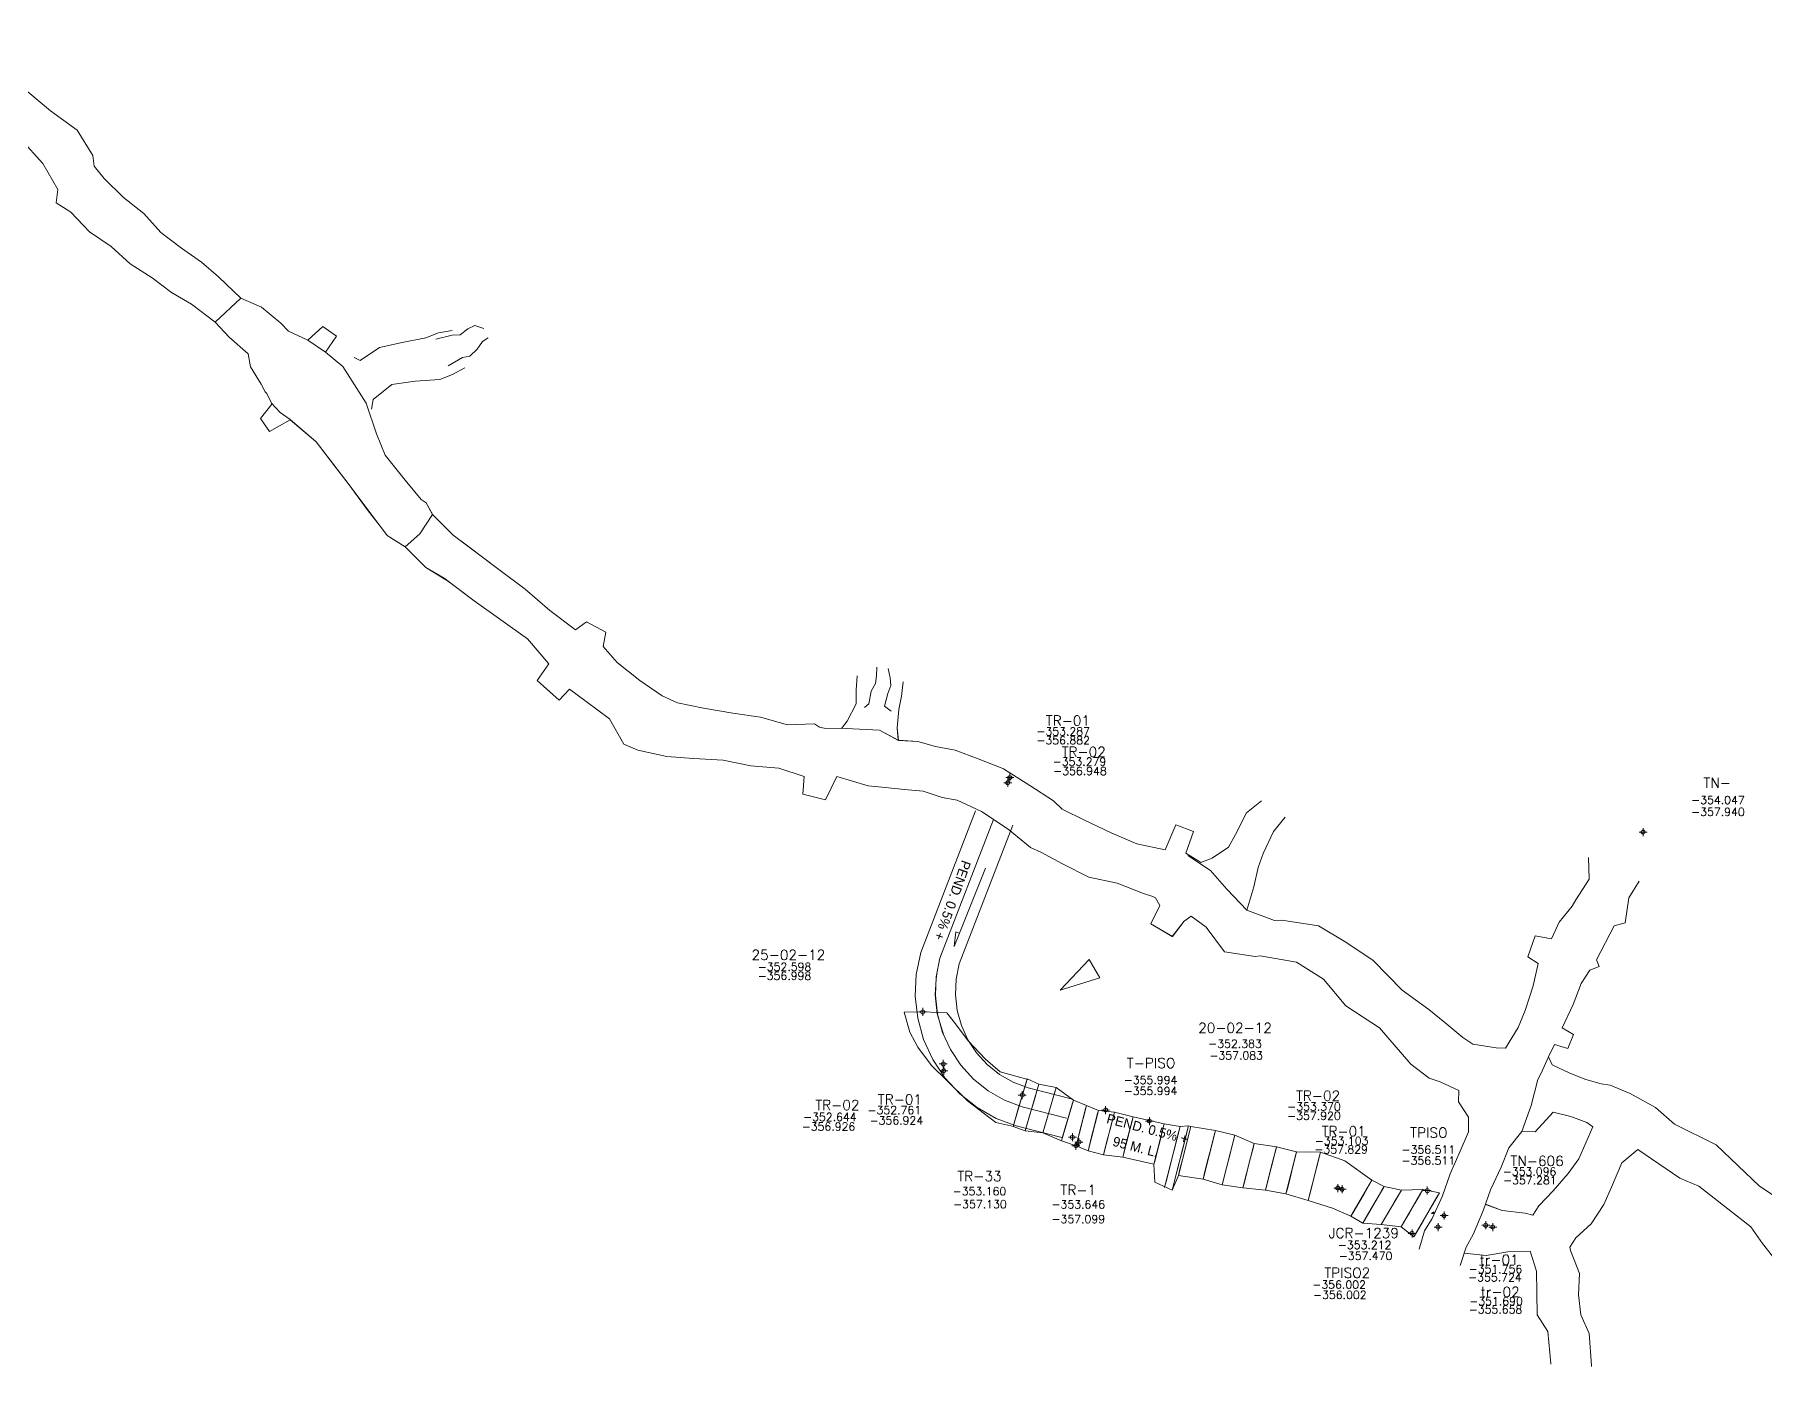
# Model space of a CAD drawing. Extents: x 10449 to 11319, y 9663 to 10021.
# Drawn here: x 10665.6 to 10881.9, y 9790.4 to 9956.8 of the extents above; entities that cross this region are included whole.
import ezdxf
from ezdxf.enums import TextEntityAlignment as Align

# ---------------------------------------------------------------- set-up
doc = ezdxf.new("R2010")
doc.units = 0
doc.header["$MEASUREMENT"] = 0
doc.header["$PDMODE"] = 34
doc.header["$PDSIZE"] = 0.5
for name, color, linetype in [('abajo', 7, 'Continuous'), ('arriba', 7, 'Continuous'), ('F-400--7723-EW-SCR', 2, 'Continuous'), ('nom_dib', 7, 'Continuous'), ('sec', 7, 'Continuous')]:
    doc.layers.add(name, color=color, linetype=linetype)
doc.styles.add('ROMAND', font='ROMAND.SHX')
doc.styles.add('ROMANS', font='ROMANS.SHX', dxfattribs={"width": 2.5})

# ---------------------------------------------------------------- blocks, each defined once
blk = doc.blocks.new('F2')
at = {"lineweight": 0}
blk.add_point((0, 0), dxfattribs=at)
at = {"lineweight": 0, "style": 'ROMAND'}
for tag, height, p in [('NOMBRE', 1.25, (0.2, 6.62)), ('CIELO', 1, (0.14, 4.62)), ('PISO', 1, (0.14, 3.25))]:
    blk.add_attdef(tag, text='', height=height, dxfattribs=at).set_placement(p, align=Align.CENTER)
at = {"lineweight": 0, "style": 'ROMANS', "flags": 1}
for tag, p in [('MINA', (-0.07, -3.26)), ('LOCALIZACION', (-0.07, -4.93)), ('ESTRUCTURA', (-0.07, -6.62)), ('NIVEL', (-0.07, -8.29)), ('FECHA', (-0.07, -11.79)), ('OBRA', (-0.07, -10.12)), ('ATRAS', (-0.07, -13.48)), ('TOPOGRAFO', (2.67, -15.3))]:
    blk.add_attdef(tag, text='', height=1.25, dxfattribs=at).set_placement(p, align=Align.CENTER)

msp = doc.modelspace()

# ---------------------------------------------------------------- linework, layer by layer
at = {"color": 1, "linetype": 'Continuous', "lineweight": 0, "flags": 128}
for points in [[(10713.76, 9894.41), (10715.37, 9896.82), (10714.57, 9898.29), (10713.93, 9898.71), (10711.96, 9901.1), (10709.44, 9904.21), (10708.36, 9906.91), (10707.07, 9910.72), (10704.17, 9915.3), (10702.01, 9917.1), (10699.8, 9918.58), (10697.35, 9919.71), (10696.39, 9920.73), (10693.98, 9922.72), (10691.4, 9923.86), (10688.19, 9920.84), (10689.97, 9918.95), (10692.32, 9916.9), (10692.62, 9915.26), (10693.97, 9913.1), (10694.44, 9912.16), (10694.64, 9911.94), (10695.24, 9910.72), (10696.34, 9909.56), (10697.58, 9908.67), (10700.81, 9905.89), (10704.84, 9900.67), (10709.71, 9894.19), (10711.96, 9892.76)], [(10793.81, 9837.41), (10797.41, 9841.21), (10798.75, 9838.94)]]:
    msp.add_lwpolyline(points, close=True, dxfattribs=at)
at = {"color": 3, "linetype": 'Continuous', "lineweight": 0, "flags": 128}
for points in [[(10783.2, 9859.79), (10776.36, 9842.08), (10775.81, 9839.37), (10775.69, 9836.63), (10776, 9833.9), (10776.73, 9831.25), (10777.88, 9828.75), (10779.39, 9826.46), (10781.25, 9824.44), (10783.4, 9822.73), (10785.79, 9821.37), (10788.3, 9820.43), (10793.99, 9818.98)], [(10787.87, 9857.99), (10781.18, 9840.67), (10780.79, 9838.77), (10780.71, 9836.8), (10780.92, 9834.86), (10781.45, 9832.97), (10782.26, 9831.19), (10783.35, 9829.55), (10784.67, 9828.1), (10786.2, 9826.88), (10787.91, 9825.92), (10789.8, 9825.21), (10795.16, 9823.84)]]:
    msp.add_lwpolyline(points, dxfattribs=at)
at = {"color": 1, "linetype": 'Continuous', "lineweight": 0, "elevation": -357.37, "flags": 128}
msp.add_lwpolyline([(10785.47, 9858.72), (10778.77, 9841.38), (10778.3, 9839.07), (10778.2, 9836.72), (10778.46, 9834.38), (10779.09, 9832.11), (10780.07, 9829.97), (10781.37, 9828.01), (10782.96, 9826.27), (10784.8, 9824.8), (10786.85, 9823.64), (10789.05, 9822.82), (10794.57, 9821.41)], dxfattribs=at)
at = {"color": 0, "linetype": 'Continuous', "lineweight": 0, "flags": 128}
msp.add_lwpolyline([(10784.48, 9852.65), (10780.53, 9842.86), (10780.76, 9844.67), (10781.19, 9844.5)], dxfattribs=at)
at = {"color": 2, "linetype": 'Continuous', "lineweight": 0, "flags": 128}
msp.add_lwpolyline([(10779.27, 9831.72), (10778.44, 9834.42), (10778.16, 9836.82), (10778.28, 9838.78), (10778.38, 9839.48)], dxfattribs=at)
at = {"color": 2, "linetype": 'Continuous', "lineweight": 0, "elevation": -353.1}
msp.add_lwpolyline([(10795.51, 9819), (10795.51, 9819)], dxfattribs=at)
at = {"color": 2, "linetype": 'Continuous', "lineweight": 0, "elevation": -357.37, "flags": 128}
msp.add_lwpolyline([(10840.49, 9809.69), (10840.19, 9809.5), (10840.47, 9809.45)], close=True, dxfattribs=at)
at = {"layer": 'abajo', "color": 1, "linetype": 'Continuous', "lineweight": 0}
for points in [[(10721.76, 9920.06, -348.19), (10720.67, 9920.44, -349.21), (10719.78, 9920.03, -350.06), (10718.8, 9919.25, -351.6), (10717.8, 9919.23, -352.28), (10715.78, 9918.74, -354.24)], [(10722.31, 9918.88, -348.19), (10721.59, 9918.44, -349.21), (10720.94, 9917.48, -350.06), (10720.01, 9916.61, -351.6), (10719.1, 9916.42, -352.28), (10717.32, 9915.38, -354.24)]]:
    msp.add_polyline3d(points, dxfattribs=at)
at = {"layer": 'arriba', "color": 1, "linetype": 'Continuous', "lineweight": 0}
for points in [[(10721.76, 9920.06, -346.59), (10720.67, 9920.44, -347.31), (10719.78, 9920.03, -348.26), (10718.8, 9919.25, -349.2), (10717.8, 9919.23, -349.88), (10715.78, 9918.74, -351.34)], [(10722.31, 9918.88, -346.59), (10721.59, 9918.44, -347.31), (10720.94, 9917.48, -348.26), (10720.01, 9916.61, -349.2), (10719.1, 9916.42, -349.88), (10717.32, 9915.38, -351.34)]]:
    msp.add_polyline3d(points, dxfattribs=at)
at = {"layer": 'F-400--7723-EW-SCR', "color": 1, "linetype": 'Continuous', "lineweight": 0, "flags": 128}
for points, elevation in [([(10859.81, 9853.96), (10859.88, 9851.27), (10858.22, 9848.66), (10857.75, 9847.88), (10856.15, 9845.87), (10855.18, 9843.79), (10853.13, 9844.19), (10852.21, 9841.54), (10853.53, 9840.71), (10852.89, 9837.92), (10851.91, 9834.85), (10851.03, 9832.73), (10849.42, 9830.13), (10848.28, 9830.19), (10845.35, 9830.63), (10844.11, 9831.49), (10841.87, 9833.34), (10839.86, 9834.99), (10836.52, 9837.39), (10832.91, 9841.09), (10829.5, 9843.38), (10826.08, 9845.45), (10821.47, 9846.13), (10820.56, 9846.09), (10817.12, 9847.38), (10814.6, 9850), (10812.57, 9852.34), (10809.73, 9854.22), (10809.73, 9854.22), (10809.73, 9854.22)], -354.19), ([(10866.15, 9851), (10864.86, 9848.95), (10864.39, 9845.79), (10863.01, 9845.44), (10860.81, 9841.18), (10861.14, 9840.37), (10859.99, 9839.9), (10858.88, 9838.22), (10857.88, 9835.6), (10856.53, 9832.7), (10857.94, 9831.85), (10857.23, 9830.09), (10855.56, 9830.62), (10854.83, 9829.06), (10853.9, 9827.04), (10853.47, 9826.22), (10852.66, 9822.98), (10851.49, 9819.74), (10849.84, 9817.71), (10848.89, 9815.29), (10847.57, 9812.47), (10846.69, 9809.96), (10846.61, 9809.74), (10845.39, 9806.89), (10844.54, 9805.28), (10843.76, 9803.01)], -354.19), ([(10809.28, 9846.02), (10809.28, 9846.02), (10809.28, 9846.02), (10810.16, 9846.63), (10812.03, 9845.25), (10814.32, 9842.19), (10818.14, 9841.61), (10818.78, 9841.68), (10823.34, 9840.91), (10826.71, 9838.76), (10829.5, 9835.44), (10833.69, 9832.68), (10837.61, 9828.16), (10839.91, 9826.4), (10841.27, 9825.96), (10843.61, 9824.85), (10843.56, 9823.43), (10844.83, 9821.53), (10844.81, 9819.68), (10843.77, 9817.29), (10842.54, 9814.44), (10841.58, 9811.71), (10840.26, 9808.89), (10839.33, 9807.33), (10838.64, 9805.02)], -353.38), ([(10776.61, 9834.67), (10774.31, 9834.63)], -352.6), ([(10774.31, 9834.63), (10775.02, 9832.15), (10776, 9830.27), (10777.72, 9827.98), (10779.61, 9826.09), (10782.23, 9823.55), (10785.76, 9820.85), (10787.98, 9820.36)], -352.6), ([(10776.61, 9834.67), (10779.61, 9834.58), (10780.73, 9833.19), (10782.3, 9831.05), (10784.45, 9828.77), (10786.28, 9827.2), (10789.73, 9826.22)], -352.6), ([(10854.83, 9829.06), (10855.26, 9828.06), (10857.48, 9827.01), (10859.48, 9826.25), (10861.41, 9825.69), (10862.51, 9825.51), (10865, 9824.48), (10868.16, 9822.73), (10870.55, 9820.66), (10875.74, 9818.07), (10881.16, 9812.89), (10884.84, 9810.48), (10887.03, 9808.26), (10888.35, 9807.19), (10888.35, 9807.19), (10888.35, 9807.19)], -353.03), ([(10851.88, 9809.55), (10851.88, 9809.55), (10852.86, 9809.28), (10853.62, 9810.45), (10855.38, 9812.33), (10857.25, 9814.49), (10858.59, 9816.34), (10860.36, 9820.34), (10859.61, 9820.85), (10857.6, 9821.61), (10855.4, 9822.16), (10853.16, 9819.71), (10851.49, 9819.74)], -356.01), ([(10884.62, 9801.86), (10884.62, 9801.86), (10883.25, 9803.59), (10881.53, 9805.76), (10880.11, 9807.81), (10873.6, 9812.9), (10871.2, 9813.89), (10865.98, 9817.47), (10863.99, 9815.84), (10862.67, 9812.8), (10861.71, 9810.62), (10860.13, 9808.2), (10858.22, 9806.45), (10857.47, 9805.28), (10857.55, 9804.86), (10857.55, 9804.86), (10857.55, 9804.86)], -353.03)]:
    msp.add_lwpolyline(points, dxfattribs=dict(at, elevation=elevation))
at = {"layer": 'F-400--7723-EW-SCR', "color": 2, "linetype": 'Continuous', "lineweight": 0}
for points in [[(10674.32, 9938.79, -351.06), (10673.07, 9940.35, -351.02), (10672.9, 9941.68, -351.48), (10670.95, 9944.84, -351.64), (10667.64, 9947.24, -350.99), (10664.78, 9949.61, -351.05), (10661.61, 9951.86, -351.01), (10658.25, 9954.32, -350.96), (10654.81, 9956.77, -351.41)], [(10674.32, 9938.79, -355.86), (10673.07, 9940.35, -355.92), (10672.9, 9941.68, -355.88), (10670.95, 9944.84, -355.74), (10667.64, 9947.24, -355.59), (10664.78, 9949.61, -355.55), (10661.61, 9951.86, -355.41), (10658.25, 9954.32, -355.16), (10654.81, 9956.77, -354.81)], [(10670.18, 9934.59, -351.06), (10668.34, 9935.75, -351.02), (10668.53, 9937.42, -351.48), (10666.65, 9940.65, -351.64), (10663.98, 9943.68, -350.99), (10660.9, 9945.84, -351.05), (10658.1, 9948.44, -351.01), (10654.74, 9950.9, -350.96), (10651.9, 9951.41, -351.41)], [(10670.18, 9934.59, -355.86), (10668.34, 9935.75, -355.92), (10668.53, 9937.42, -355.88), (10666.65, 9940.65, -355.74), (10663.98, 9943.68, -355.59), (10660.9, 9945.84, -355.55), (10658.1, 9948.44, -355.41), (10654.74, 9950.9, -355.16), (10651.9, 9951.41, -354.81)], [(10674.32, 9938.79, -351.06), (10674.32, 9938.79, -351.06), (10674.32, 9938.79, -351.06), (10674.32, 9938.79, -351.06), (10676.74, 9936.4, -351.25), (10679.3, 9934.44, -352.23), (10681.43, 9932.05, -352.52), (10683.99, 9930.09, -352.8), (10686.48, 9928.34, -352.98), (10688.61, 9926.51, -353.15), (10691.4, 9923.86, -353.16)], [(10674.32, 9938.79, -355.86), (10674.32, 9938.79, -355.86), (10674.32, 9938.79, -355.86), (10674.32, 9938.79, -355.86), (10676.74, 9936.4, -356.05), (10679.3, 9934.44, -356.03), (10681.43, 9932.05, -356.12), (10683.99, 9930.09, -356.2), (10686.48, 9928.34, -356.28), (10688.61, 9926.51, -356.45), (10691.4, 9923.86, -357.16)], [(10670.18, 9934.59, -351.06), (10670.18, 9934.59, -351.06), (10670.18, 9934.59, -351.06), (10670.18, 9934.59, -351.06), (10672.52, 9932.13, -351.25), (10675.22, 9930.31, -352.23), (10677.57, 9928.14, -352.52), (10680.34, 9926.39, -352.8), (10682.75, 9924.57, -352.98), (10685.24, 9923.1, -353.15), (10688.19, 9920.84, -353.16)], [(10670.18, 9934.59, -355.86), (10670.18, 9934.59, -355.86), (10670.18, 9934.59, -355.86), (10670.18, 9934.59, -355.86), (10672.52, 9932.13, -356.05), (10675.22, 9930.31, -356.03), (10677.57, 9928.14, -356.12), (10680.34, 9926.39, -356.2), (10682.75, 9924.57, -356.28), (10685.24, 9923.1, -356.45), (10688.19, 9920.84, -357.16)], [(10691.4, 9923.86, -357.16), (10693.98, 9922.72, -357.37), (10696.39, 9920.73, -357.18), (10697.35, 9919.71, -357.18), (10699.8, 9918.58, -356.99), (10701.64, 9920.32, -357), (10703.36, 9919.08, -357.7), (10702.01, 9917.1, -357), (10702.01, 9917.1, -357)], [(10691.4, 9923.86, -353.16), (10693.98, 9922.72, -353.47), (10696.39, 9920.73, -353.28), (10697.35, 9919.71, -353.28), (10699.8, 9918.58, -352.89), (10701.64, 9920.32, -353.8), (10703.36, 9919.08, -353.8), (10702.01, 9917.1, -353), (10702.01, 9917.1, -353)], [(10688.19, 9920.84, -353.16), (10689.97, 9918.95, -353.47), (10692.32, 9916.9, -353.28), (10692.62, 9915.26, -353.28), (10693.97, 9913.1, -352.89), (10694.44, 9912.16, -353.8), (10694.64, 9911.94, -353.8), (10695.24, 9910.72, -353), (10696.34, 9909.56, -352.61), (10697.58, 9908.67, -352.61), (10697.86, 9908.38, -352.61)], [(10688.19, 9920.84, -357.16), (10689.97, 9918.95, -357.37), (10692.32, 9916.9, -357.18), (10692.62, 9915.26, -357.18), (10693.97, 9913.1, -356.99), (10694.44, 9912.16, -357), (10694.64, 9911.94, -357.7), (10695.24, 9910.72, -357), (10696.34, 9909.56, -356.91), (10697.58, 9908.67, -356.91), (10697.86, 9908.38, -356.91)], [(10717.83, 9919.79, -352.23), (10716.12, 9919.53, -352.22), (10714.54, 9918.9, -352.2), (10711.57, 9918.32, -352.47), (10708.72, 9917.69, -352.95), (10706.32, 9916.04, -352.82), (10705.56, 9916.41, -352.61)], [(10717.83, 9919.79, -356.03), (10716.12, 9919.53, -356.32), (10714.54, 9918.9, -356.8), (10711.57, 9918.32, -356.47), (10708.72, 9917.69, -356.35), (10706.32, 9916.04, -356.62), (10705.56, 9916.41, -356.71)], [(10702.01, 9917.1, -353), (10702.01, 9917.1, -353), (10702.01, 9917.1, -353), (10704.17, 9915.3, -352.41), (10707.07, 9910.72, -352.47), (10708.36, 9906.91, -352.32), (10709.44, 9904.21, -352.75), (10711.96, 9901.1, -353.19), (10713.93, 9898.71, -352.93), (10714.57, 9898.29, -353.16)], [(10702.01, 9917.1, -357), (10702.01, 9917.1, -357), (10702.01, 9917.1, -357), (10704.17, 9915.3, -356.91), (10707.07, 9910.72, -356.77), (10708.36, 9906.91, -356.82), (10709.44, 9904.21, -356.85), (10711.96, 9901.1, -356.89), (10713.93, 9898.71, -357.13), (10714.57, 9898.29, -357.46)], [(10719.39, 9915.14, -352.23), (10717.87, 9914.32, -352.22), (10716.29, 9913.68, -352.2), (10713.19, 9913.49, -352.47), (10710.28, 9913.04, -352.95), (10707.95, 9911.2, -352.82), (10707.73, 9909.97, -352.61)], [(10719.39, 9915.14, -356.03), (10717.87, 9914.32, -356.32), (10716.29, 9913.68, -356.8), (10713.19, 9913.49, -356.47), (10710.28, 9913.04, -356.35), (10707.95, 9911.2, -356.62), (10707.73, 9909.97, -356.71)], [(10695.29, 9910.62, -352.7), (10693.86, 9908.82, -352.73), (10695, 9907.17, -352.77), (10697.58, 9908.63, -352.41), (10700.81, 9905.89, -352.47), (10703.13, 9902.88, -352.32), (10704.84, 9900.67, -352.75), (10707.2, 9897.44, -353.19), (10709.1, 9894.98, -352.93), (10709.71, 9894.19, -352.94)], [(10695.29, 9910.62, -357.1), (10693.86, 9908.82, -357.13), (10695, 9907.17, -357.07), (10697.58, 9908.63, -356.91), (10700.81, 9905.89, -356.77), (10703.13, 9902.88, -356.82), (10704.84, 9900.67, -356.85), (10707.2, 9897.44, -356.89), (10709.1, 9894.98, -357.13), (10709.71, 9894.19, -357.14)], [(10714.57, 9898.29, -353.16), (10714.57, 9898.29, -353.16), (10715.4, 9896.79, -353.14), (10717.95, 9894.23, -352.89), (10719.89, 9892.79, -353.04), (10719.89, 9892.79, -353.04)], [(10714.57, 9898.29, -357.46), (10714.57, 9898.29, -357.46), (10715.4, 9896.79, -357.44), (10717.95, 9894.23, -357.49), (10720.59, 9892.25, -357.45), (10720.59, 9892.25, -357.45)], [(10709.71, 9894.19, -352.94), (10709.71, 9894.19, -352.94), (10711.96, 9892.76, -353.14), (10714.51, 9890.2, -352.89), (10716.8, 9888.86, -353.04), (10716.8, 9888.86, -353.04)], [(10709.71, 9894.19, -357.14), (10709.71, 9894.19, -357.14), (10711.96, 9892.76, -357.44), (10714.51, 9890.2, -357.49), (10717.35, 9888.44, -357.45), (10717.35, 9888.44, -357.45)], [(10719.89, 9892.79, -353.04), (10723.64, 9889.96, -352.94), (10726.93, 9887.5, -353.54), (10730.03, 9884.81, -353.14), (10733.23, 9882.41, -352.84), (10734.59, 9883.41, -352.94), (10737.02, 9882.12, -352.94), (10736.68, 9880.33, -352.44), (10738.42, 9878.33, -352.64), (10741.25, 9876.1, -353.04), (10744.04, 9874.16, -353.24), (10745.98, 9873.27, -353.11)], [(10720.59, 9892.25, -357.45), (10723.64, 9889.96, -357.44), (10726.93, 9887.5, -357.44), (10730.03, 9884.81, -357.44), (10733.23, 9882.41, -357.44), (10734.59, 9883.41, -357.34), (10737.02, 9882.12, -357.34), (10736.68, 9880.33, -357.44), (10738.42, 9878.33, -357.54), (10741.25, 9876.1, -357.34), (10744.04, 9874.16, -357.54), (10745.98, 9873.27, -357.31)], [(10716.8, 9888.86, -353.04), (10720.55, 9886.03, -352.94), (10723.9, 9883.65, -353.54), (10727.24, 9881.27, -353.14), (10729.89, 9878.17, -352.84), (10728.43, 9876.07, -352.94), (10731.18, 9873.63, -352.94), (10732.48, 9874.99, -352.44), (10734.58, 9873.46, -352.64), (10737.47, 9871.31, -353.04), (10739.28, 9868.11, -353.24), (10741, 9867.38, -353.14)], [(10717.35, 9888.44, -357.45), (10720.55, 9886.03, -357.44), (10723.9, 9883.65, -357.44), (10727.24, 9881.27, -357.44), (10729.89, 9878.17, -357.44), (10728.43, 9876.07, -357.34), (10731.18, 9873.63, -357.34), (10732.48, 9874.99, -357.44), (10734.58, 9873.46, -357.54), (10737.47, 9871.31, -357.34), (10739.28, 9868.11, -357.54), (10741, 9867.38, -357.54)], [(10770.9, 9877.76, -346.22), (10770.85, 9876.65, -347.53), (10770.73, 9875.7, -348.38), (10770.19, 9874.73, -349.71), (10769.88, 9873.15, -351.42), (10769.32, 9872.71, -351.63)], [(10770.9, 9877.76, -347.82), (10770.85, 9876.65, -349.03), (10770.73, 9875.7, -350.48), (10770.19, 9874.73, -353.11), (10769.88, 9873.15, -353.72), (10769.32, 9872.71, -354.73)], [(10772.29, 9877.58, -346.22), (10772.54, 9876.43, -347.53), (10772.61, 9875.45, -348.38), (10772.27, 9874.45, -349.71), (10771.86, 9872.89, -351.42), (10772.69, 9872.26, -351.63)], [(10772.29, 9877.58, -347.82), (10772.54, 9876.43, -349.03), (10772.61, 9875.45, -350.48), (10772.27, 9874.45, -353.11), (10771.86, 9872.89, -353.72), (10772.69, 9872.26, -354.73)], [(10768.44, 9876.66, -353.1), (10768.3, 9874.87, -353.14), (10768.28, 9873.15, -352.88), (10767.18, 9870.98, -353.04), (10766.46, 9870.07, -351.87)], [(10768.44, 9876.66, -356.9), (10768.3, 9874.87, -356.84), (10768.28, 9873.15, -356.88), (10767.18, 9870.98, -357.14), (10766.46, 9870.07, -357.17)], [(10774.19, 9875.9, -353.1), (10773.95, 9874.11, -353.14), (10773.63, 9872.44, -352.88), (10773.43, 9870.15, -353.04), (10773.57, 9868.6, -352.55)], [(10774.19, 9875.9, -356.9), (10773.95, 9874.11, -356.84), (10773.63, 9872.44, -356.88), (10773.43, 9870.15, -357.14), (10773.56, 9868.61, -357.12)], [(10745.98, 9873.27, -353.11), (10745.98, 9873.27, -353.11), (10749.22, 9872.62, -353.28), (10752.87, 9872, -353.14), (10756.34, 9871.51, -353.01), (10759.71, 9870.53, -352.97), (10763.1, 9870.67, -353.04), (10763.73, 9870.24, -352.43), (10764.32, 9870.12, -352.42), (10767.06, 9870.08, -352.79), (10771.2, 9869.87, -352.25), (10773.57, 9868.6, -352.55)], [(10745.98, 9873.27, -357.31), (10745.98, 9873.27, -357.31), (10749.22, 9872.62, -357.38), (10752.87, 9872, -357.34), (10756.34, 9871.51, -357.41), (10759.71, 9870.53, -358.37), (10763.1, 9870.67, -357.34), (10763.73, 9870.24, -357.23), (10764.32, 9870.12, -357.22), (10767.06, 9870.08, -357.29), (10771.2, 9869.87, -357.05), (10773.56, 9868.61, -357.12)], [(10773.56, 9868.61, -357.12), (10773.56, 9868.61, -357.12), (10773.56, 9868.61, -357.12), (10773.56, 9868.61, -357.12), (10776.01, 9868.45, -357.32), (10778.23, 9867.83, -357.19), (10780.69, 9867.36, -357.17)], [(10773.57, 9868.6, -352.55), (10773.57, 9868.6, -352.55), (10773.57, 9868.6, -352.55), (10773.57, 9868.6, -352.55), (10776.01, 9868.45, -353.32), (10778.23, 9867.83, -352.59), (10780.69, 9867.36, -352.77)], [(10741, 9867.38, -353.14), (10744.65, 9866.6, -353.11), (10747.97, 9866.35, -353.28), (10751.69, 9866.11, -353.14), (10755.12, 9865.43, -353.01), (10758.63, 9865.14, -352.97), (10761.79, 9864.1, -353.04), (10761.64, 9861.88, -352.43), (10764.45, 9861.17, -352.42), (10765.87, 9864.1, -352.79), (10769.81, 9862.91, -352.25), (10771.94, 9862.73, -352.55)], [(10741, 9867.38, -357.54), (10744.65, 9866.6, -357.31), (10747.97, 9866.35, -357.38), (10751.69, 9866.11, -357.34), (10755.12, 9865.43, -357.41), (10758.63, 9865.14, -358.37), (10761.79, 9864.1, -357.34), (10761.64, 9861.88, -357.23), (10764.45, 9861.17, -357.22), (10765.87, 9864.1, -357.29), (10769.81, 9862.91, -357.05), (10771.94, 9862.73, -357.25)], [(10780.69, 9867.36, -352.77), (10780.69, 9867.36, -352.77), (10780.69, 9867.36, -352.77), (10783.53, 9866.3, -353.09), (10786.61, 9865.1, -353.35), (10786.7, 9865.06, -353.35), (10790.02, 9862.96, -353.9), (10792.97, 9861.05, -353.16)], [(10771.94, 9862.73, -352.55), (10771.94, 9862.73, -352.55), (10771.94, 9862.73, -352.55), (10771.94, 9862.73, -352.55), (10774.35, 9862.47, -353.32), (10776.68, 9862.24, -352.59), (10779.06, 9861.48, -352.77)], [(10771.94, 9862.73, -357.25), (10771.94, 9862.73, -357.25), (10771.94, 9862.73, -357.25), (10771.94, 9862.73, -357.25), (10774.35, 9862.47, -357.32), (10776.68, 9862.24, -357.19), (10779.06, 9861.48, -357.17)]]:
    msp.add_polyline3d(points, dxfattribs=at)
at = {"layer": 'F-400--7723-EW-SCR', "color": 1, "linetype": 'Continuous', "lineweight": 0}
for points in [[(10780.69, 9867.36, -357.17), (10780.69, 9867.36, -357.17), (10780.69, 9867.36, -357.17), (10783.53, 9866.3, -356.89), (10786.61, 9865.1, -357.25), (10786.7, 9865.06, -357.25), (10790.02, 9862.96, -357.3), (10792.97, 9861.05, -357.56)], [(10779.06, 9861.48, -352.77), (10779.06, 9861.48, -352.77), (10779.06, 9861.48, -352.77), (10780.94, 9861.11, -353.09), (10783.94, 9859.73, -353.35), (10783.94, 9859.73, -353.35), (10787.3, 9857.5, -353.9), (10790.08, 9855.23, -353.16)], [(10779.06, 9861.48, -357.17), (10779.06, 9861.48, -357.17), (10779.06, 9861.48, -357.17), (10780.94, 9861.11, -356.89), (10783.94, 9859.73, -357.25), (10783.94, 9859.73, -357.25), (10787.3, 9857.5, -357.3), (10790.08, 9855.23, -357.56)], [(10792.97, 9861.05, -353.16), (10794.04, 9860, -353.17), (10796.81, 9858.62, -353.15), (10800.16, 9857.06, -353.1), (10803.38, 9855.67, -353.56), (10806.91, 9854.91, -353.42), (10808.25, 9858.03, -353.27), (10810.46, 9857.23, -353.26), (10809.51, 9854.51, -353.32), (10811.12, 9853.49, -353.05), (10811.38, 9853.35, -353.04), (10812.8, 9853.89, -352.89)], [(10792.97, 9861.05, -357.56), (10794.04, 9860, -357.67), (10796.81, 9858.62, -357.95), (10800.16, 9857.06, -357.6), (10803.38, 9855.67, -357.56), (10806.91, 9854.91, -357.32), (10808.25, 9858.03, -357.27), (10810.46, 9857.23, -357.26), (10809.51, 9854.51, -357.22), (10811.12, 9853.49, -357.15), (10811.38, 9853.35, -357.14), (10812.8, 9853.89, -356.99)], [(10818.95, 9861.05, -353.13), (10817.07, 9859.55, -353.17), (10815.7, 9856.86, -353.34), (10814.84, 9855.27, -353.45), (10812.8, 9853.89, -352.89), (10812.8, 9853.89, -352.89)], [(10818.95, 9861.05, -356.73), (10817.07, 9859.55, -356.77), (10815.7, 9856.86, -356.64), (10814.84, 9855.27, -356.95), (10812.8, 9853.89, -356.99), (10812.8, 9853.89, -356.99)], [(10821.91, 9859, -353.13), (10820.44, 9857.22, -353.17), (10819.15, 9854.48, -353.34), (10818.54, 9852.71, -353.45), (10817.98, 9850.31, -352.89), (10817.12, 9847.38, -354.19)], [(10821.91, 9859, -356.73), (10820.44, 9857.22, -356.77), (10819.15, 9854.48, -356.64), (10818.54, 9852.71, -356.95), (10817.98, 9850.31, -356.99), (10817.12, 9847.38, -356.91)], [(10790.08, 9855.23, -353.16), (10791.36, 9854.63, -353.17), (10794.09, 9853.16, -353.15), (10797.39, 9851.51, -353.1), (10800.93, 9850.75, -353.56), (10804.19, 9849.46, -353.42), (10805.37, 9849.09, -353.27), (10805.71, 9848.92, -353.26), (10806.24, 9847.98, -353.32), (10805.12, 9845.68, -353.05), (10807.8, 9844.08, -353.04), (10809.28, 9846.02, -352.78)], [(10790.08, 9855.23, -357.56), (10791.36, 9854.63, -357.67), (10794.09, 9853.16, -357.95), (10797.39, 9851.51, -357.6), (10800.93, 9850.75, -357.56), (10804.19, 9849.46, -357.32), (10805.37, 9849.09, -357.27), (10805.71, 9848.92, -357.26), (10806.24, 9847.98, -357.22), (10805.11, 9845.68, -357.15), (10807.81, 9844.09, -357.14), (10809.28, 9846.02, -357.08)], [(10789.66, 9826.3, -352.38), (10791.14, 9825.66, -352.46), (10793.3, 9825.23, -352.33), (10795.45, 9823.66, -352.7), (10797.06, 9822.97, -352.35)], [(10789.66, 9826.3, -357.08), (10791.14, 9825.66, -357.06), (10793.3, 9825.23, -357.03), (10795.45, 9823.66, -357), (10797.06, 9822.97, -357.05)], [(10797.06, 9822.97, -352.35), (10798.56, 9822.38, -352.38), (10800.57, 9822.17, -352.01), (10802.9, 9821.58, -352.45), (10806.8, 9820.69, -352.42), (10808.78, 9820.38, -352.26), (10809.83, 9820.43, -352.17), (10810.12, 9820.35, -351.48), (10813.2, 9819.88, -352.23), (10815.62, 9819.26, -352.57), (10818.04, 9818.23, -352.72), (10820.82, 9817.82, -352.77), (10823.34, 9817.18, -353.11), (10826.32, 9817.14, -353.06), (10829.35, 9816.06, -353.37)], [(10787.91, 9820.36, -357.08), (10789.41, 9819.81, -357.06), (10791.63, 9819.57, -357.03), (10793.95, 9818.57, -357), (10795.77, 9817.93, -357.05)], [(10787.91, 9820.36, -352.38), (10789.41, 9819.81, -352.46), (10791.63, 9819.57, -352.33), (10793.95, 9818.57, -352.7), (10795.77, 9817.93, -352.35)], [(10795.77, 9817.93, -352.35), (10797.27, 9817.34, -352.38), (10799.21, 9816.84, -352.01), (10801.61, 9816.54, -352.45), (10805.51, 9815.65, -352.42), (10805.63, 9813.42, -352.26), (10807.77, 9812.39, -352.17), (10808.56, 9814.25, -351.48), (10811.64, 9813.77, -352.23), (10814.03, 9813.06, -352.57), (10816.63, 9812.7, -352.72), (10819.44, 9812.4, -352.77), (10822, 9811.95, -353.11), (10824.79, 9811.13, -353.06), (10827.84, 9810.15, -353.37)], [(10795.77, 9817.93, -357.05), (10797.27, 9817.34, -357.08), (10799.21, 9816.84, -357.01), (10801.61, 9816.54, -357.05), (10805.51, 9815.65, -357.02), (10805.63, 9813.42, -356.96), (10807.77, 9812.39, -357.07), (10808.56, 9814.25, -357.08), (10811.64, 9813.77, -357.03), (10814.03, 9813.06, -357.07), (10816.63, 9812.7, -357.12), (10819.44, 9812.4, -356.97), (10822, 9811.95, -357.01), (10824.79, 9811.13, -357.06), (10827.84, 9810.15, -356.91)], [(10829.35, 9816.06, -353.37), (10832.75, 9813.65, -353.57), (10834.26, 9812.88, -353.37), (10836.43, 9812.43, -353.03), (10839.12, 9812.49, -353.39), (10841.19, 9812.09, -353.06)], [(10829.35, 9816.06, -356.91), (10832.75, 9813.65, -357.87), (10834.26, 9812.88, -357.77), (10836.43, 9812.43, -357.73), (10839.12, 9812.49, -357.49), (10841.19, 9812.09, -357.46)], [(10827.84, 9810.15, -353.37), (10830.13, 9809.15, -353.57), (10831.6, 9808.3, -353.37), (10833.91, 9808.11, -353.03), (10836.4, 9807.82, -353.39), (10837.98, 9806.56, -353.06)], [(10827.84, 9810.15, -356.91), (10830.13, 9809.15, -357.87), (10831.6, 9808.3, -357.77), (10833.91, 9808.11, -357.73), (10836.4, 9807.82, -357.49), (10837.98, 9806.56, -357.46)], [(10846.94, 9810.65, -351.53), (10846.94, 9810.65, -351.53), (10849.03, 9809.86, -351.88), (10851.88, 9809.55, -352.52)], [(10846.95, 9810.63, -355.13), (10846.95, 9810.63, -355.13), (10849.03, 9809.86, -355.48), (10851.88, 9809.55, -355.82)], [(10844.29, 9804.56, -351.81), (10847, 9804.23, -351.53), (10849.74, 9804.71, -351.88), (10852.53, 9804.79, -352.52)], [(10844.29, 9804.56, -355.61), (10847, 9804.23, -355.13), (10849.74, 9804.71, -355.48), (10852.53, 9804.79, -355.82)], [(10855.09, 9790.67, -352.06), (10855.09, 9790.77, -352.07), (10854.71, 9794.77, -352.32), (10853.41, 9796.83, -352.15), (10853.36, 9799.61, -352.47), (10853.3, 9802.3, -351.98), (10852.53, 9804.79, -352.52)], [(10855.09, 9790.67, -355.86), (10855.09, 9790.77, -355.87), (10854.71, 9794.77, -356.32), (10853.41, 9796.83, -355.95), (10853.36, 9799.61, -356.27), (10853.3, 9802.3, -355.58), (10852.53, 9804.79, -355.82)], [(10860.18, 9790.4, -352.06), (10860.19, 9790.5, -352.07), (10859.9, 9794.49, -352.32), (10858.87, 9796.82, -352.15), (10858.55, 9799.34, -352.47), (10858.7, 9802.02, -351.98), (10857.55, 9804.86, -352.6)], [(10860.18, 9790.4, -355.86), (10860.19, 9790.5, -355.87), (10859.9, 9794.49, -356.32), (10858.87, 9796.82, -355.95), (10858.55, 9799.34, -356.27), (10858.7, 9802.02, -355.58), (10857.55, 9804.86, -356)]]:
    msp.add_polyline3d(points, dxfattribs=at)
at = {"layer": 'nom_dib', "color": 1, "linetype": 'Continuous', "lineweight": 0}
msp.add_polyline3d([(10797.06, 9822.97, -357.05), (10798.56, 9822.38, -357.08), (10800.57, 9822.17, -357.01), (10802.9, 9821.58, -357.05), (10806.8, 9820.69, -357.02), (10808.78, 9820.38, -356.96), (10809.83, 9820.43, -357.07), (10810.12, 9820.35, -357.08), (10813.2, 9819.88, -357.03), (10815.62, 9819.26, -357.07), (10818.04, 9818.23, -357.12), (10820.82, 9817.82, -356.97), (10823.34, 9817.18, -357.01), (10826.32, 9817.14, -357.06), (10829.35, 9816.06, -356.91)], dxfattribs=at)
at = {"layer": 'nom_dib', "color": 2, "linetype": 'Continuous', "lineweight": 0}
for p in [(10799.46, 9822.42, -356.66), (10799.46, 9822.42, -352.76), (10799.46, 9822.42, -356.66), (10799.46, 9822.42, -352.76), (10799.46, 9822.42, -356.66), (10799.46, 9822.42, -352.76), (10799.46, 9822.42, -356.66), (10799.46, 9822.42, -352.76), (10795.75, 9817.96, -352.76), (10795.75, 9817.96, -356.66), (10795.75, 9817.96, -352.76), (10795.75, 9817.96, -356.66), (10795.75, 9817.96, -352.76), (10795.75, 9817.96, -356.66), (10795.75, 9817.96, -352.76), (10795.75, 9817.96, -356.66)]:
    msp.add_point(p, dxfattribs=at)
at = {"layer": 'sec', "color": 1, "linetype": 'Continuous', "lineweight": 0}
for points in [[(10787.91, 9820.36, -357.08), (10789.66, 9826.3, -357.08), (10789.66, 9826.3, -354.36), (10789.48, 9825.71, -352.98), (10789, 9824.07, -352.38), (10788.56, 9822.59, -352.38), (10788.08, 9820.95, -352.98), (10787.91, 9820.36, -354.36), (10787.91, 9820.36, -357.08)], [(10789.41, 9819.81, -357.06), (10791.14, 9825.66, -357.06), (10791.14, 9825.66, -354.39), (10790.96, 9825.07, -353.04), (10790.49, 9823.46, -352.46), (10790.06, 9822, -352.46), (10789.58, 9820.39, -353.04), (10789.41, 9819.81, -354.39), (10789.41, 9819.81, -357.06)], [(10791.63, 9819.57, -357.03), (10793.3, 9825.23, -357.03), (10793.3, 9825.23, -354.31), (10793.14, 9824.66, -352.93), (10792.68, 9823.11, -352.33), (10792.26, 9821.69, -352.33), (10791.8, 9820.13, -352.93), (10791.63, 9819.57, -354.31), (10791.63, 9819.57, -357.03)], [(10793.95, 9818.57, -357), (10795.45, 9823.66, -357), (10795.45, 9823.66, -354.51), (10795.3, 9823.15, -353.24), (10794.88, 9821.75, -352.7), (10794.51, 9820.48, -352.7), (10794.1, 9819.08, -353.24), (10793.95, 9818.57, -354.51), (10793.95, 9818.57, -357)], [(10795.77, 9817.93, -357.05), (10797.06, 9822.97, -357.05), (10797.06, 9822.97, -354.33), (10796.93, 9822.46, -352.94), (10796.58, 9821.08, -352.35), (10796.26, 9819.82, -352.35), (10795.9, 9818.43, -352.94), (10795.77, 9817.93, -354.33), (10795.77, 9817.93, -357.05)], [(10797.27, 9817.34, -357.08), (10798.56, 9822.38, -357.08), (10798.56, 9822.38, -354.35), (10798.43, 9821.87, -352.97), (10798.08, 9820.49, -352.38), (10797.76, 9819.23, -352.38), (10797.4, 9817.84, -352.97), (10797.27, 9817.34, -354.35), (10797.27, 9817.34, -357.08)], [(10799.21, 9816.84, -357.01), (10800.57, 9822.17, -357.01), (10800.57, 9822.17, -354.11), (10800.44, 9821.64, -352.64), (10800.06, 9820.17, -352.01), (10799.72, 9818.84, -352.01), (10799.35, 9817.38, -352.64), (10799.21, 9816.84, -354.11), (10799.21, 9816.84, -357.01)], [(10801.61, 9816.54, -357.05), (10802.9, 9821.58, -357.05), (10802.9, 9821.58, -354.39), (10802.77, 9821.07, -353.03), (10802.42, 9819.69, -352.45), (10802.09, 9818.43, -352.45), (10801.74, 9817.04, -353.03), (10801.61, 9816.54, -354.39), (10801.61, 9816.54, -357.05)], [(10805.51, 9815.65, -357.02), (10806.8, 9820.69, -357.02), (10806.8, 9820.69, -354.35), (10806.67, 9820.18, -353), (10806.31, 9818.8, -352.42), (10805.99, 9817.54, -352.42), (10805.64, 9816.15, -353), (10805.51, 9815.65, -354.35), (10805.51, 9815.65, -357.02)], [(10806.83, 9812.73, -356.96), (10808.78, 9820.38, -356.96), (10808.78, 9820.38, -354.23), (10808.59, 9819.62, -352.85), (10808.05, 9817.51, -352.26), (10807.56, 9815.6, -352.26), (10807.02, 9813.5, -352.85), (10806.83, 9812.73, -354.23), (10806.83, 9812.73, -356.96)], [(10807.77, 9812.39, -357.07), (10809.83, 9820.43, -357.07), (10809.83, 9820.43, -354.23), (10809.62, 9819.62, -352.79), (10809.06, 9817.41, -352.17), (10808.54, 9815.4, -352.17), (10807.98, 9813.19, -352.79), (10807.77, 9812.39, -354.23), (10807.77, 9812.39, -357.07)], [(10808.56, 9814.25, -357.08), (10810.12, 9820.35, -357.08), (10810.12, 9820.35, -353.83), (10809.96, 9819.74, -352.18), (10809.53, 9818.06, -351.48), (10809.14, 9816.54, -351.48), (10808.71, 9814.86, -352.18), (10808.56, 9814.25, -353.83), (10808.56, 9814.25, -357.08)], [(10811.64, 9813.77, -357.03), (10813.2, 9819.88, -357.03), (10813.2, 9819.88, -354.25), (10813.04, 9819.27, -352.84), (10812.61, 9817.59, -352.23), (10812.22, 9816.06, -352.23), (10811.79, 9814.38, -352.84), (10811.64, 9813.77, -354.25), (10811.64, 9813.77, -357.03)], [(10814.03, 9813.06, -357.07), (10815.62, 9819.26, -357.07), (10815.62, 9819.26, -354.46), (10815.46, 9818.64, -353.14), (10815.02, 9816.93, -352.57), (10814.63, 9815.38, -352.57), (10814.19, 9813.68, -353.14), (10814.03, 9813.06, -354.46), (10814.03, 9813.06, -357.07)], [(10816.63, 9812.7, -357.12), (10818.04, 9818.23, -357.12), (10818.04, 9818.23, -354.57), (10817.9, 9817.67, -353.27), (10817.51, 9816.15, -352.72), (10817.15, 9814.77, -352.72), (10816.77, 9813.26, -353.27), (10816.63, 9812.7, -354.57), (10816.63, 9812.7, -357.12)], [(10819.44, 9812.4, -356.97), (10820.82, 9817.82, -356.97), (10820.82, 9817.82, -354.53), (10820.68, 9817.28, -353.3), (10820.3, 9815.79, -352.77), (10819.96, 9814.43, -352.77), (10819.58, 9812.94, -353.3), (10819.44, 9812.4, -354.53), (10819.44, 9812.4, -356.97)], [(10822, 9811.95, -357.01), (10823.34, 9817.18, -357.01), (10823.34, 9817.18, -354.75), (10823.21, 9816.66, -353.6), (10822.84, 9815.22, -353.11), (10822.51, 9813.91, -353.11), (10822.14, 9812.47, -353.6), (10822, 9811.95, -354.75), (10822, 9811.95, -357.01)], [(10824.79, 9811.13, -357.06), (10826.32, 9817.14, -357.06), (10826.32, 9817.14, -354.74), (10826.17, 9816.54, -353.56), (10825.75, 9814.89, -353.06), (10825.37, 9813.38, -353.06), (10824.94, 9811.73, -353.56), (10824.79, 9811.13, -354.74), (10824.79, 9811.13, -357.06)], [(10830.13, 9809.15, -357.87), (10832.75, 9813.65, -357.87), (10832.75, 9813.65, -355.38), (10832.49, 9813.2, -354.12), (10831.77, 9811.96, -353.57), (10831.11, 9810.84, -353.57), (10830.4, 9809.6, -354.12), (10830.13, 9809.15, -355.38), (10830.13, 9809.15, -357.87)], [(10831.6, 9808.3, -357.77), (10834.26, 9812.88, -357.77), (10834.26, 9812.88, -355.21), (10834, 9812.42, -353.92), (10833.27, 9811.16, -353.37), (10832.6, 9810.02, -353.37), (10831.87, 9808.76, -353.92), (10831.6, 9808.3, -355.21), (10831.6, 9808.3, -357.77)], [(10833.91, 9808.11, -357.73), (10836.43, 9812.43, -357.73), (10836.43, 9812.43, -355.01), (10836.18, 9812, -353.62), (10835.49, 9810.81, -353.03), (10834.86, 9809.73, -353.03), (10834.17, 9808.54, -353.62), (10833.91, 9808.11, -355.01), (10833.91, 9808.11, -357.73)], [(10836.4, 9807.82, -357.49), (10839.12, 9812.49, -357.49), (10839.12, 9812.49, -355.11), (10838.84, 9812.02, -353.9), (10838.1, 9810.74, -353.39), (10837.42, 9809.57, -353.39), (10836.67, 9808.29, -353.9), (10836.4, 9807.82, -355.11), (10836.4, 9807.82, -357.49)], [(10837.98, 9806.56, -357.46), (10841.19, 9812.09, -357.46), (10841.19, 9812.09, -354.91), (10840.87, 9811.54, -353.61), (10839.99, 9810.02, -353.06), (10839.18, 9808.63, -353.06), (10838.3, 9807.11, -353.61), (10837.98, 9806.56, -354.91), (10837.98, 9806.56, -357.46)]]:
    msp.add_polyline3d(points, dxfattribs=at)

# ---------------------------------------------------------------- block references
at = {"color": 1, "linetype": 'Continuous', "lineweight": 0}
ref = msp.add_blockref('F2', (10787.5, 9863.96, -353.29), dxfattribs=at)
ref.add_attrib('NOMBRE', 'TR-01', dxfattribs={"lineweight": 0, "height": 1.25, "style": 'ROMAND'}).set_placement((10794.75, 9870.44, -353.29), align=Align.CENTER)
ref.add_attrib('CIELO', '-353.287', dxfattribs={"lineweight": 0, "height": 1, "style": 'ROMAND'}).set_placement((10794.17, 9869.22, -353.29), align=Align.CENTER)
ref.add_attrib('PISO', '-356.882', dxfattribs={"lineweight": 0, "height": 1, "style": 'ROMAND'}).set_placement((10794.17, 9868.11, -353.29), align=Align.CENTER)
ref = msp.add_blockref('F2', (10787.24, 9863.3, -353.28), dxfattribs=at)
ref.add_attrib('NOMBRE', 'TR-02', dxfattribs={"lineweight": 0, "height": 1.25, "style": 'ROMAND'}).set_placement((10796.73, 9866.54, -353.28), align=Align.CENTER)
ref.add_attrib('CIELO', '-353.279', dxfattribs={"lineweight": 0, "height": 1, "style": 'ROMAND'}).set_placement((10796.21, 9865.44, -353.28), align=Align.CENTER)
ref.add_attrib('PISO', '-356.948', dxfattribs={"lineweight": 0, "height": 1, "style": 'ROMAND'}).set_placement((10796.27, 9864.27, -353.28), align=Align.CENTER)
at = {"color": 2, "linetype": 'Continuous', "lineweight": 0}
ref = msp.add_blockref('F2', (10866.63, 9857.14, -354.05), dxfattribs=at)
ref.add_attrib('NOMBRE', 'TN-', dxfattribs={"lineweight": 0, "height": 1.25, "style": 'ROMAND'}).set_placement((10875.9, 9862.67, -354.05), align=Align.CENTER)
ref.add_attrib('CIELO', '-354.047', dxfattribs={"lineweight": 0, "height": 1, "style": 'ROMAND'}).set_placement((10875.99, 9860.65, -354.05), align=Align.CENTER)
ref.add_attrib('PISO', '-357.940', dxfattribs={"lineweight": 0, "height": 1, "style": 'ROMAND'}).set_placement((10875.99, 9859.16, -354.05), align=Align.CENTER)
ref = msp.add_blockref('F2', (10776.61, 9834.67, -352.6), dxfattribs=at)
ref.add_attrib('NOMBRE', '25-02-12', dxfattribs={"lineweight": 0, "height": 1.25, "style": 'ROMAND'}).set_placement((10759.83, 9841.17, -352.6), align=Align.CENTER)
ref.add_attrib('CIELO', '-352.598', dxfattribs={"lineweight": 0, "height": 1, "style": 'ROMAND'}).set_placement((10759.35, 9839.81, -352.6), align=Align.CENTER)
ref.add_attrib('PISO', '-356.998', dxfattribs={"lineweight": 0, "height": 1, "style": 'ROMAND'}).set_placement((10759.35, 9838.69, -352.6), align=Align.CENTER)
ref = msp.add_blockref('F2', (10789.06, 9824.29, -352.38), dxfattribs=at)
ref.add_attrib('NOMBRE', '20-02-12', dxfattribs={"lineweight": 0, "height": 1.25, "style": 'ROMAND'}).set_placement((10815.64, 9832.06, -352.38), align=Align.CENTER)
ref.add_attrib('CIELO', '-352.383', dxfattribs={"lineweight": 0, "height": 1, "style": 'ROMAND'}).set_placement((10815.64, 9830.2, -352.38), align=Align.CENTER)
ref.add_attrib('PISO', '-357.083', dxfattribs={"lineweight": 0, "height": 1, "style": 'ROMAND'}).set_placement((10815.79, 9828.74, -352.38), align=Align.CENTER)
ref = msp.add_blockref('F2', (10779.19, 9828.19, -352.64), dxfattribs=at)
ref.add_attrib('NOMBRE', 'TR-02', dxfattribs={"lineweight": 0, "height": 1.25, "style": 'ROMAND'}).set_placement((10765.96, 9822.42, -352.64), align=Align.CENTER)
ref.add_attrib('CIELO', '-352.644', dxfattribs={"lineweight": 0, "height": 1, "style": 'ROMAND'}).set_placement((10765.02, 9821.05, -352.64), align=Align.CENTER)
ref.add_attrib('PISO', '-356.926', dxfattribs={"lineweight": 0, "height": 1, "style": 'ROMAND'}).set_placement((10764.85, 9819.85, -352.64), align=Align.CENTER)
ref = msp.add_blockref('F2', (10779.25, 9827.32, -352.76), dxfattribs=at)
ref.add_attrib('NOMBRE', 'TR-01', dxfattribs={"lineweight": 0, "height": 1.25, "style": 'ROMAND'}).set_placement((10773.76, 9823.11, -352.76), align=Align.CENTER)
ref.add_attrib('CIELO', '-352.761', dxfattribs={"lineweight": 0, "height": 1, "style": 'ROMAND'}).set_placement((10773.07, 9821.91, -352.76), align=Align.CENTER)
ref.add_attrib('PISO', '-356.924', dxfattribs={"lineweight": 0, "height": 1, "style": 'ROMAND'}).set_placement((10773.33, 9820.62, -352.76), align=Align.CENTER)
msp.add_blockref('F2', (10804.95, 9821.05, -355.99), dxfattribs=at).add_auto_attribs({'NOMBRE': 'T-PISO', 'CIELO': '-355.994', 'PISO': '-355.994'})
at = {"color": 1, "linetype": 'Continuous', "lineweight": 0}
ref = msp.add_blockref('F2', (10828.48, 9812.67, -353.37), dxfattribs=at)
ref.add_attrib('NOMBRE', 'TR-02', dxfattribs={"lineweight": 0, "height": 1.25, "style": 'ROMAND'}).set_placement((10826.02, 9823.58, -353.37), align=Align.CENTER)
ref.add_attrib('CIELO', '-353.370', dxfattribs={"lineweight": 0, "height": 1, "style": 'ROMAND'}).set_placement((10825.51, 9822.35, -353.37), align=Align.CENTER)
ref.add_attrib('PISO', '-357.920', dxfattribs={"lineweight": 0, "height": 1, "style": 'ROMAND'}).set_placement((10825.51, 9821.2, -353.37), align=Align.CENTER)
at = {"color": 2, "linetype": 'Continuous', "lineweight": 0}
ref = msp.add_blockref('F2', (10795.32, 9819.02, -353.16), dxfattribs=at)
ref.add_attrib('NOMBRE', 'TR-33', dxfattribs={"lineweight": 0, "height": 1.25, "style": 'ROMAND'}).set_placement((10783.71, 9813.53, -353.16), align=Align.CENTER)
ref.add_attrib('CIELO', '-353.160', dxfattribs={"lineweight": 0, "height": 1, "style": 'ROMAND'}).set_placement((10783.71, 9811.78, -353.16), align=Align.CENTER)
ref.add_attrib('PISO', '-357.130', dxfattribs={"lineweight": 0, "height": 1, "style": 'ROMAND'}).set_placement((10783.77, 9810.15, -353.16), align=Align.CENTER)
ref = msp.add_blockref('F2', (10796.14, 9818.42, -353.65), dxfattribs=at)
ref.add_attrib('NOMBRE', 'TR-1', dxfattribs={"lineweight": 0, "height": 1.25, "style": 'ROMAND'}).set_placement((10796.06, 9811.81, -353.65), align=Align.CENTER)
ref.add_attrib('CIELO', '-353.646', dxfattribs={"lineweight": 0, "height": 1, "style": 'ROMAND'}).set_placement((10796.06, 9810.13, -353.65), align=Align.CENTER)
ref.add_attrib('PISO', '-357.099', dxfattribs={"lineweight": 0, "height": 1, "style": 'ROMAND'}).set_placement((10796.06, 9808.3, -353.65), align=Align.CENTER)
at = {"color": 1, "linetype": 'Continuous', "lineweight": 0}
ref = msp.add_blockref('F2', (10829.02, 9812.53, -353.1), dxfattribs=at)
ref.add_attrib('NOMBRE', 'TR-01', dxfattribs={"lineweight": 0, "height": 1.25, "style": 'ROMAND'}).set_placement((10829.22, 9819.14, -353.1), align=Align.CENTER)
ref.add_attrib('CIELO', '-353.103', dxfattribs={"lineweight": 0, "height": 1, "style": 'ROMAND'}).set_placement((10828.96, 9818.07, -353.1), align=Align.CENTER)
ref.add_attrib('PISO', '-357.829', dxfattribs={"lineweight": 0, "height": 1, "style": 'ROMAND'}).set_placement((10828.91, 9817, -353.1), align=Align.CENTER)
msp.add_blockref('F2', (10839.66, 9812.35, -356.51), dxfattribs=at).add_auto_attribs({'NOMBRE': 'TPISO', 'CIELO': '-356.511', 'PISO': '-356.511'})
ref = msp.add_blockref('F2', (10841.77, 9809.24, -353.1), dxfattribs=at)
ref.add_attrib('NOMBRE', 'TN-606', dxfattribs={"lineweight": 0, "height": 1.25, "style": 'ROMAND'}).set_placement((10853.39, 9815.43, -353.1), align=Align.CENTER)
ref.add_attrib('CIELO', '-353.096', dxfattribs={"lineweight": 0, "height": 1, "style": 'ROMAND'}).set_placement((10852.45, 9814.24, -353.1), align=Align.CENTER)
ref.add_attrib('PISO', '-357.281', dxfattribs={"lineweight": 0, "height": 1, "style": 'ROMAND'}).set_placement((10852.49, 9813.14, -353.1), align=Align.CENTER)
ref = msp.add_blockref('F2', (10841.01, 9807.8, -353.21), dxfattribs=at)
ref.add_attrib('NOMBRE', 'JCR-1239', dxfattribs={"lineweight": 0, "height": 1.25, "style": 'ROMAND'}).set_placement((10831.73, 9806.43, -353.21), align=Align.CENTER)
ref.add_attrib('CIELO', '-353.212', dxfattribs={"lineweight": 0, "height": 1, "style": 'ROMAND'}).set_placement((10831.84, 9805.06, -353.21), align=Align.CENTER)
ref.add_attrib('PISO', '-357.470', dxfattribs={"lineweight": 0, "height": 1, "style": 'ROMAND'}).set_placement((10831.96, 9803.7, -353.21), align=Align.CENTER)
ref = msp.add_blockref('F2', (10847.85, 9807.8, -351.76), dxfattribs=at)
ref.add_attrib('NOMBRE', 'tr-01', dxfattribs={"lineweight": 0, "height": 1.25, "style": 'ROMAND'}).set_placement((10848.65, 9803.08, -351.76), align=Align.CENTER)
ref.add_attrib('CIELO', '-351.756', dxfattribs={"lineweight": 0, "height": 1, "style": 'ROMAND'}).set_placement((10848.19, 9802.05, -351.76), align=Align.CENTER)
ref.add_attrib('PISO', '-355.724', dxfattribs={"lineweight": 0, "height": 1, "style": 'ROMAND'}).set_placement((10848.12, 9801.02, -351.76), align=Align.CENTER)
ref = msp.add_blockref('F2', (10846.96, 9808.03, -351.69), dxfattribs=at)
ref.add_attrib('NOMBRE', 'tr-02', dxfattribs={"lineweight": 0, "height": 1.25, "style": 'ROMAND'}).set_placement((10848.77, 9799.07, -351.69), align=Align.CENTER)
ref.add_attrib('CIELO', '-351.690', dxfattribs={"lineweight": 0, "height": 1, "style": 'ROMAND'}).set_placement((10848.26, 9798.04, -351.69), align=Align.CENTER)
ref.add_attrib('PISO', '-355.658', dxfattribs={"lineweight": 0, "height": 1, "style": 'ROMAND'}).set_placement((10848.2, 9797.01, -351.69), align=Align.CENTER)
ref = msp.add_blockref('F2', (10837.77, 9807.01, -356), dxfattribs=at)
ref.add_attrib('NOMBRE', 'TPISO2', dxfattribs={"lineweight": 0, "height": 1.25, "style": 'ROMAND'}).set_placement((10829.67, 9801.46, -356), align=Align.CENTER)
ref.add_attrib('CIELO', '-356.002', dxfattribs={"lineweight": 0, "height": 1, "style": 'ROMAND'}).set_placement((10828.65, 9800.11, -356), align=Align.CENTER)
ref.add_attrib('PISO', '-356.002', dxfattribs={"lineweight": 0, "height": 1, "style": 'ROMAND'}).set_placement((10828.74, 9798.83, -356), align=Align.CENTER)

# ---------------------------------------------------------------- texts
at = {"color": 0, "linetype": 'Continuous', "lineweight": 0, "char_height": 1.206, "width": 22.4297, "attachment_point": 1}
for s, insert, rotation in [('PEND. 0.5% +', (10782.67, 9853.32), 250.219), ('PEND. 0.5% +', (10799.8, 9821.98), 345.3584), ('95 M. L.', (10800.56, 9819.14), 345.3584)]:
    msp.add_mtext(s, dxfattribs=dict(at, insert=insert, rotation=rotation))

doc.saveas('drawing.dxf')
